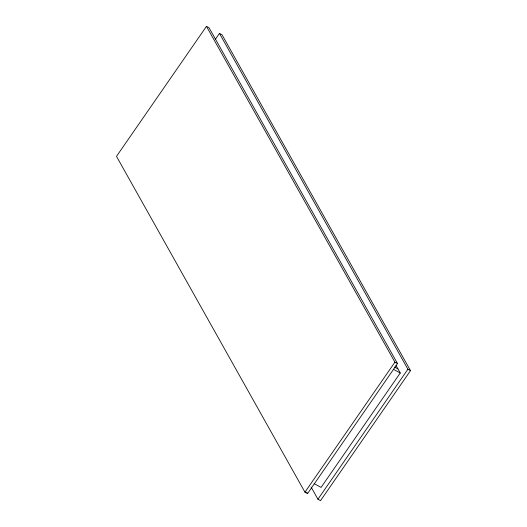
<?xml version="1.0" encoding="UTF-8"?>
<svg xmlns="http://www.w3.org/2000/svg" width="527" height="527" viewBox="0 0 527 527"><rect width="100%" height="100%" fill="white"/><g stroke="black" fill="none" stroke-linecap="round" stroke-linejoin="round"><path stroke-width="0.79" d="M206.465 26.35L116.493 156.361L304.949 492.185L307.544 493.595L397.516 363.584L209.061 27.76L206.465 26.35L394.921 362.174L397.516 363.584M215.26 39.466L219.456 33.405L222.051 34.815L410.507 370.639L320.535 500.65L317.939 499.24L311.095 487.04M304.949 492.185L394.921 362.174M395.975 365.389L400.25 372.997L321.075 487.409L314.145 483.648M317.939 499.24L407.911 369.229L219.456 33.405M407.911 369.229L410.507 370.639M394.525 367.088L397.99 368.972M393.32 369.236L400.25 372.997M306.74 492.159L307.544 493.595"/></g></svg>
